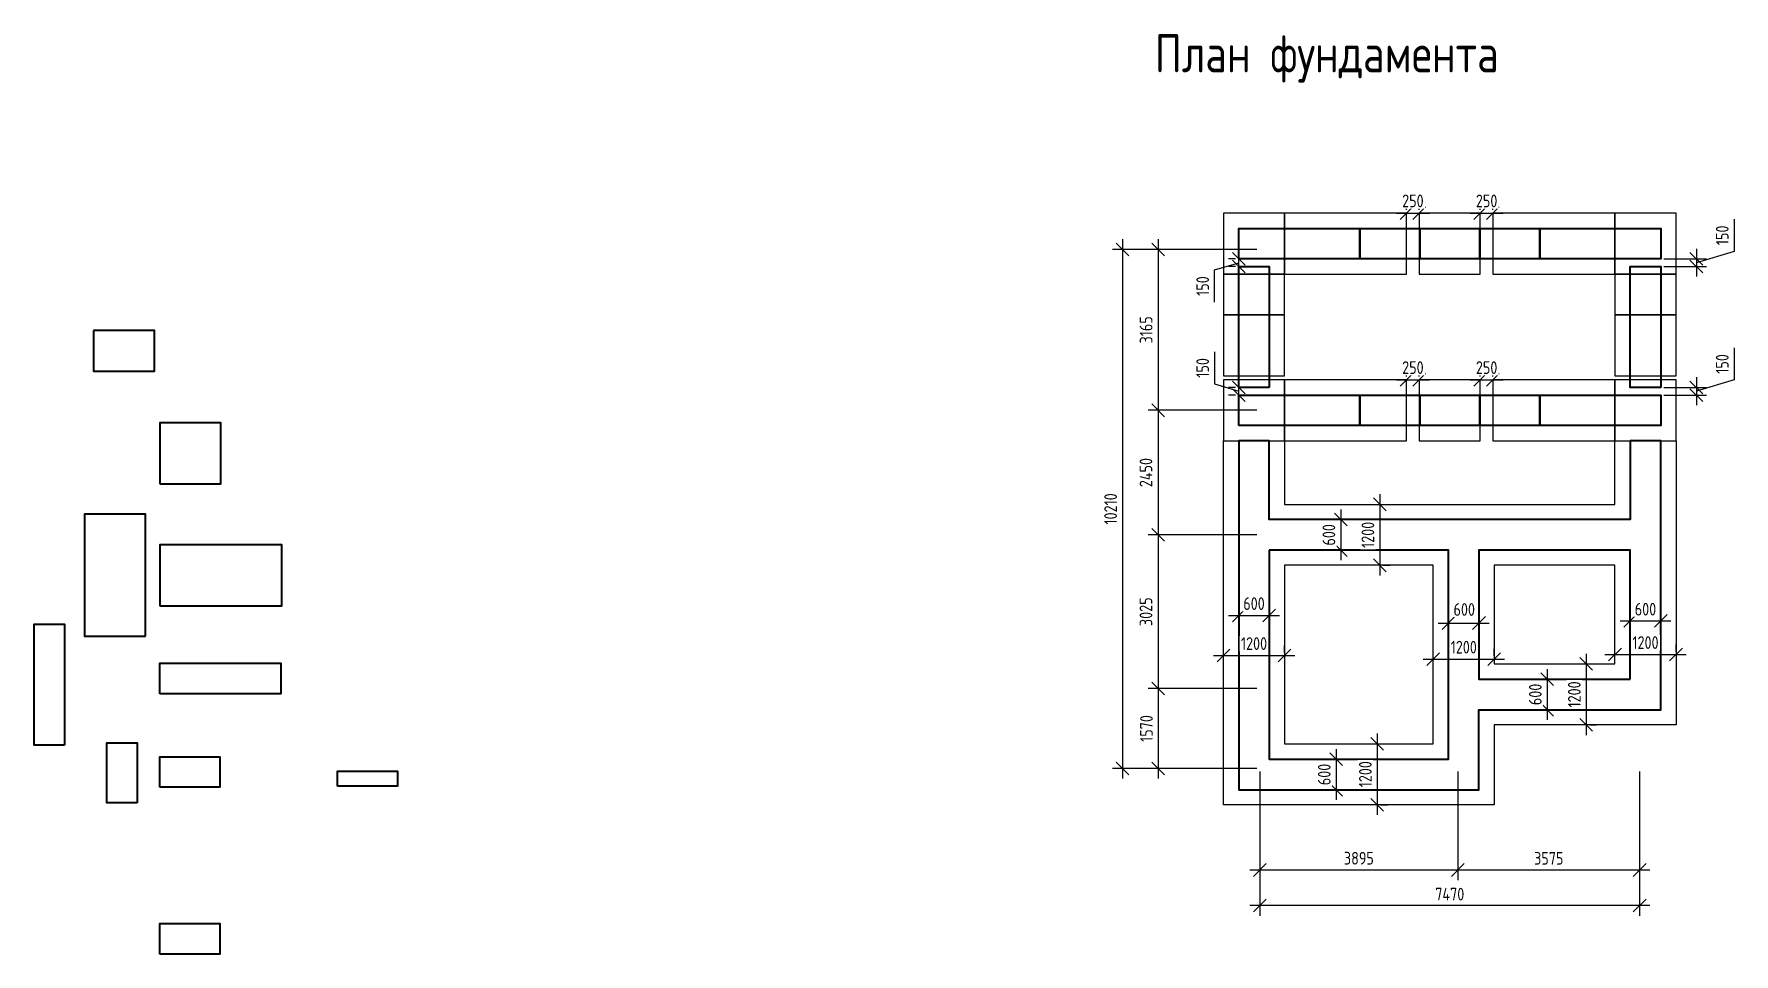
# Model space of a CAD drawing. Header units: millimetres. Extents: x -24110 to 9326, y -3653 to 14449.
import ezdxf

# ---------------------------------------------------------------- set-up
doc = ezdxf.new("R2010")
doc.units = ezdxf.units.MM
doc.header["$PDMODE"] = 35
doc.layers.get('0').update_dxf_attribs({"lineweight": 40})
doc.layers.add('GREY', color=253, linetype='Continuous')
doc.layers.add('СПДС_РАЗМЕРЫ', color=152, linetype='Continuous', lineweight=25)
doc.layers.add('СПДС_ТАБЛИЦЫ', color=7, linetype='Continuous', lineweight=25)
doc.styles.add('ГОСТ 2.304', font='CS_Gost2304.shx')
doc.dimstyles.new('СПДС', dxfattribs={"dimscale": 100, "dimtxt": 2.5, "dimasz": 2.5, "dimexe": 2, "dimexo": 0.625, "dimgap": 1, "dimtad": 1, "dimdec": 0, "dimtxsty": 'ГОСТ 2.304', "dimblk": 'OBLIQUE', "dimblk1": 'OBLIQUE', "dimblk2": 'OBLIQUE', "dimcen": 2.5, "dimdle": 2, "dimadec": 0, "dimazin": 2, "dimtfac": 0.75, "dimtdec": 4, "dimtmove": 1, "dimatfit": 3, "dimfxl": 1, "dimtfill": 1, "dimtolj": 1, "dimarcsym": 1})

# ---------------------------------------------------------------- blocks, each defined once
blk = doc.blocks.new('_Oblique')
at = {"color": 0, "linetype": 'ByBlock', "lineweight": -2}
blk.add_line((-0.5, -0.5), (0.5, 0.5), dxfattribs=at)
blk = doc.blocks.new('*D21')
at = {"layer": 'Defpoints', "color": 0, "ltscale": 100}
for p in [(0, 10210), (0, 0), (-2700, 0)]:
    blk.add_point(p, dxfattribs=at)
at = {"layer": 'СПДС_РАЗМЕРЫ', "color": 0, "lineweight": -2, "ltscale": 100}
for p, q in [((-2700, 10410), (-2700, -200)), ((-62, 10210), (-2900, 10210)), ((-62, 0), (-2900, 0))]:
    blk.add_line(p, q, dxfattribs=at)
at = {"layer": 'СПДС_РАЗМЕРЫ', "color": 0, "lineweight": -2, "ltscale": 100, "xscale": 250, "yscale": 250, "zscale": 250}
for p, rotation in [((-2700, 10210), 90), ((-2700, 0), 270)]:
    blk.add_blockref('_Oblique', p, dxfattribs=dict(at, rotation=rotation))
at = {"layer": 'СПДС_РАЗМЕРЫ', "color": 0, "lineweight": 25, "ltscale": 100, "insert": (-2935, 5105), "char_height": 250, "attachment_point": 5, "rotation": 90, "style": 'ГОСТ 2.304', "bg_fill": 3, "box_fill_scale": 1.1, "bg_fill_color": 256, "bg_fill_true_color": 13158600, "bg_fill_transparency": 0}
blk.add_mtext('\\A1;10210', dxfattribs=at)
blk = doc.blocks.new('*D22')
at = {"layer": 'Defpoints', "color": 0, "ltscale": 100}
for p in [(0, 1570), (0, 0), (-2000, 0)]:
    blk.add_point(p, dxfattribs=at)
at = {"layer": 'СПДС_РАЗМЕРЫ', "color": 0, "lineweight": -2, "ltscale": 100}
for p, q in [((-2000, 1770), (-2000, -200)), ((-62, 1570), (-2200, 1570)), ((-62, 0), (-2200, 0))]:
    blk.add_line(p, q, dxfattribs=at)
at = {"layer": 'СПДС_РАЗМЕРЫ', "color": 0, "lineweight": -2, "ltscale": 100, "xscale": 250, "yscale": 250, "zscale": 250}
for p, rotation in [((-2000, 1570), 90), ((-2000, 0), 270)]:
    blk.add_blockref('_Oblique', p, dxfattribs=dict(at, rotation=rotation))
at = {"layer": 'СПДС_РАЗМЕРЫ', "color": 0, "lineweight": 25, "ltscale": 100, "insert": (-2230, 785), "char_height": 250, "attachment_point": 5, "rotation": 90, "style": 'ГОСТ 2.304', "bg_fill": 3, "box_fill_scale": 1.1, "bg_fill_color": 256, "bg_fill_true_color": 13158600, "bg_fill_transparency": 0}
blk.add_mtext('\\A1;1570', dxfattribs=at)
blk = doc.blocks.new('*D23')
at = {"layer": 'Defpoints', "color": 0, "ltscale": 100}
for p in [(0, 4595), (-2000, 1570), (0, 1570)]:
    blk.add_point(p, dxfattribs=at)
at = {"layer": 'СПДС_РАЗМЕРЫ', "color": 0, "lineweight": -2, "ltscale": 100}
for p, q in [((-2000, 4795), (-2000, 1370)), ((-62, 4595), (-2200, 4595)), ((-62, 1570), (-2200, 1570))]:
    blk.add_line(p, q, dxfattribs=at)
at = {"layer": 'СПДС_РАЗМЕРЫ', "color": 0, "lineweight": -2, "ltscale": 100, "xscale": 250, "yscale": 250, "zscale": 250}
for p, rotation in [((-2000, 4595), 90.00000000000001), ((-2000, 1570), 270)]:
    blk.add_blockref('_Oblique', p, dxfattribs=dict(at, rotation=rotation))
at = {"layer": 'СПДС_РАЗМЕРЫ', "color": 0, "lineweight": 25, "ltscale": 100, "insert": (-2240, 3082), "char_height": 250, "attachment_point": 5, "rotation": 90, "style": 'ГОСТ 2.304', "bg_fill": 3, "box_fill_scale": 1.1, "bg_fill_color": 256, "bg_fill_true_color": 13158600, "bg_fill_transparency": 0}
blk.add_mtext('\\A1;3025', dxfattribs=at)
blk = doc.blocks.new('*D24')
at = {"layer": 'Defpoints', "color": 0, "ltscale": 100}
for p in [(0, 7045), (-2000, 4595), (0, 4595)]:
    blk.add_point(p, dxfattribs=at)
at = {"layer": 'СПДС_РАЗМЕРЫ', "color": 0, "lineweight": -2, "ltscale": 100}
for p, q in [((-62, 7045), (-2200, 7045)), ((-2000, 7245), (-2000, 4395)), ((-62, 4595), (-2200, 4595))]:
    blk.add_line(p, q, dxfattribs=at)
at = {"layer": 'СПДС_РАЗМЕРЫ', "color": 0, "lineweight": -2, "ltscale": 100, "xscale": 250, "yscale": 250, "zscale": 250}
for p, rotation in [((-2000, 7045), 90.00000000000001), ((-2000, 4595), 270)]:
    blk.add_blockref('_Oblique', p, dxfattribs=dict(at, rotation=rotation))
at = {"layer": 'СПДС_РАЗМЕРЫ', "color": 0, "lineweight": 25, "ltscale": 100, "insert": (-2240, 5820), "char_height": 250, "attachment_point": 5, "rotation": 90, "style": 'ГОСТ 2.304', "bg_fill": 3, "box_fill_scale": 1.1, "bg_fill_color": 256, "bg_fill_true_color": 13158600, "bg_fill_transparency": 0}
blk.add_mtext('\\A1;2450', dxfattribs=at)
blk = doc.blocks.new('*D25')
at = {"layer": 'Defpoints', "color": 0, "ltscale": 100}
for p in [(0, 10210), (-2000, 7045), (0, 7045)]:
    blk.add_point(p, dxfattribs=at)
at = {"layer": 'СПДС_РАЗМЕРЫ', "color": 0, "lineweight": -2, "ltscale": 100}
for p, q in [((-2000, 10410), (-2000, 6845)), ((-62, 10210), (-2200, 10210)), ((-62, 7045), (-2200, 7045))]:
    blk.add_line(p, q, dxfattribs=at)
at = {"layer": 'СПДС_РАЗМЕРЫ', "color": 0, "lineweight": -2, "ltscale": 100, "xscale": 250, "yscale": 250, "zscale": 250}
for p, rotation in [((-2000, 10210), 90.00000000000001), ((-2000, 7045), 270)]:
    blk.add_blockref('_Oblique', p, dxfattribs=dict(at, rotation=rotation))
at = {"layer": 'СПДС_РАЗМЕРЫ', "color": 0, "lineweight": 25, "ltscale": 100, "insert": (-2237, 8628), "char_height": 250, "attachment_point": 5, "rotation": 90, "style": 'ГОСТ 2.304', "bg_fill": 3, "box_fill_scale": 1.1, "bg_fill_color": 256, "bg_fill_true_color": 13158600, "bg_fill_transparency": 0}
blk.add_mtext('\\A1;3165', dxfattribs=at)
blk = doc.blocks.new('*D27')
at = {"layer": 'Defpoints', "color": 0, "ltscale": 100}
for p in [(0, 0), (7470, 0), (0, -2700)]:
    blk.add_point(p, dxfattribs=at)
at = {"layer": 'СПДС_РАЗМЕРЫ', "color": 0, "lineweight": -2, "ltscale": 100}
for p, q in [((0, -62), (0, -2900)), ((7470, -62), (7470, -2900)), ((7670, -2700), (-200, -2700))]:
    blk.add_line(p, q, dxfattribs=at)
at = {"layer": 'СПДС_РАЗМЕРЫ', "color": 0, "lineweight": -2, "ltscale": 100, "xscale": 250, "yscale": 250, "zscale": 250, "rotation": 180}
blk.add_blockref('_Oblique', (0, -2700), dxfattribs=at)
at = {"layer": 'СПДС_РАЗМЕРЫ', "color": 0, "lineweight": -2, "ltscale": 100, "xscale": 250, "yscale": 250, "zscale": 250}
blk.add_blockref('_Oblique', (7470, -2700), dxfattribs=at)
at = {"layer": 'СПДС_РАЗМЕРЫ', "color": 0, "lineweight": 25, "ltscale": 100, "insert": (3735, -2475), "char_height": 250, "attachment_point": 5, "style": 'ГОСТ 2.304', "bg_fill": 3, "box_fill_scale": 1.1, "bg_fill_color": 256, "bg_fill_true_color": 13158600, "bg_fill_transparency": 0}
blk.add_mtext('\\A1;7470', dxfattribs=at)
blk = doc.blocks.new('*D28')
at = {"layer": 'Defpoints', "color": 0, "ltscale": 100}
for p in [(0, 0), (3895, 0), (0, -2000)]:
    blk.add_point(p, dxfattribs=at)
at = {"layer": 'СПДС_РАЗМЕРЫ', "color": 0, "lineweight": -2, "ltscale": 100}
for p, q in [((0, -62), (0, -2200)), ((3895, -62), (3895, -2200)), ((4095, -2000), (-200, -2000))]:
    blk.add_line(p, q, dxfattribs=at)
at = {"layer": 'СПДС_РАЗМЕРЫ', "color": 0, "lineweight": -2, "ltscale": 100, "xscale": 250, "yscale": 250, "zscale": 250, "rotation": 180}
blk.add_blockref('_Oblique', (0, -2000), dxfattribs=at)
at = {"layer": 'СПДС_РАЗМЕРЫ', "color": 0, "lineweight": -2, "ltscale": 100, "xscale": 250, "yscale": 250, "zscale": 250}
blk.add_blockref('_Oblique', (3895, -2000), dxfattribs=at)
at = {"layer": 'СПДС_РАЗМЕРЫ', "color": 0, "lineweight": 25, "ltscale": 100, "insert": (1948, -1768), "char_height": 250, "attachment_point": 5, "style": 'ГОСТ 2.304', "bg_fill": 3, "box_fill_scale": 1.1, "bg_fill_color": 256, "bg_fill_true_color": 13158600, "bg_fill_transparency": 0}
blk.add_mtext('\\A1;3895', dxfattribs=at)
blk = doc.blocks.new('*D29')
at = {"layer": 'Defpoints', "color": 0, "ltscale": 100}
for p in [(3895, 0), (7470, 0), (3895, -2000)]:
    blk.add_point(p, dxfattribs=at)
at = {"layer": 'СПДС_РАЗМЕРЫ', "color": 0, "lineweight": -2, "ltscale": 100}
for p, q in [((3895, -62), (3895, -2200)), ((7470, -62), (7470, -2200)), ((7670, -2000), (3695, -2000))]:
    blk.add_line(p, q, dxfattribs=at)
at = {"layer": 'СПДС_РАЗМЕРЫ', "color": 0, "lineweight": -2, "ltscale": 100, "xscale": 250, "yscale": 250, "zscale": 250, "rotation": 180}
blk.add_blockref('_Oblique', (3895, -2000), dxfattribs=at)
at = {"layer": 'СПДС_РАЗМЕРЫ', "color": 0, "lineweight": -2, "ltscale": 100, "xscale": 250, "yscale": 250, "zscale": 250}
blk.add_blockref('_Oblique', (7470, -2000), dxfattribs=at)
at = {"layer": 'СПДС_РАЗМЕРЫ', "color": 0, "lineweight": 25, "ltscale": 100, "insert": (5682, -1770), "char_height": 250, "attachment_point": 5, "style": 'ГОСТ 2.304', "bg_fill": 3, "box_fill_scale": 1.1, "bg_fill_color": 256, "bg_fill_true_color": 13158600, "bg_fill_transparency": 0}
blk.add_mtext('\\A1;3575', dxfattribs=at)
blk = doc.blocks.new('*D207')
at = {"layer": 'Defpoints', "color": 0, "ltscale": 100}
for p in [(7885, 10025), (7885, 9875), (8585, 9875)]:
    blk.add_point(p, dxfattribs=at)
at = {"layer": 'СПДС_РАЗМЕРЫ', "color": 0, "lineweight": -2, "ltscale": 100}
for p, q in [((9326, 10803), (9326, 10172)), ((8585, 10225), (8585, 9675)), ((9326, 10172), (8585, 9950)), ((7948, 10025), (8785, 10025)), ((7948, 9875), (8785, 9875))]:
    blk.add_line(p, q, dxfattribs=at)
at = {"layer": 'СПДС_РАЗМЕРЫ', "color": 0, "lineweight": -2, "ltscale": 100, "xscale": 250, "yscale": 250, "zscale": 250}
for p, rotation in [((8585, 10025), 270), ((8585, 9875), 90)]:
    blk.add_blockref('_Oblique', p, dxfattribs=dict(at, rotation=rotation))
at = {"layer": 'СПДС_РАЗМЕРЫ', "color": 0, "ltscale": 100, "insert": (9095, 10488), "char_height": 250, "attachment_point": 5, "rotation": 90, "style": 'ГОСТ 2.304', "bg_fill": 3, "box_fill_scale": 1.1, "bg_fill_color": 256, "bg_fill_true_color": 13158600, "bg_fill_transparency": 0}
blk.add_mtext('\\A1;150', dxfattribs=at)
blk = doc.blocks.new('*D210')
at = {"layer": 'Defpoints', "color": 0, "ltscale": 100}
for p in [(7885, 7495), (7885, 7345), (8585, 7345)]:
    blk.add_point(p, dxfattribs=at)
at = {"layer": 'СПДС_РАЗМЕРЫ', "color": 0, "lineweight": -2, "ltscale": 100}
for p, q in [((9326, 8273), (9326, 7642)), ((8585, 7695), (8585, 7145)), ((7948, 7495), (8785, 7495)), ((9326, 7642), (8585, 7420)), ((7948, 7345), (8785, 7345))]:
    blk.add_line(p, q, dxfattribs=at)
at = {"layer": 'СПДС_РАЗМЕРЫ', "color": 0, "lineweight": -2, "ltscale": 100, "xscale": 250, "yscale": 250, "zscale": 250}
for p, rotation in [((8585, 7495), 270), ((8585, 7345), 90)]:
    blk.add_blockref('_Oblique', p, dxfattribs=dict(at, rotation=rotation))
at = {"layer": 'СПДС_РАЗМЕРЫ', "color": 0, "ltscale": 100, "insert": (9095, 7958), "char_height": 250, "attachment_point": 5, "rotation": 90, "style": 'ГОСТ 2.304', "bg_fill": 3, "box_fill_scale": 1.1, "bg_fill_color": 256, "bg_fill_true_color": 13158600, "bg_fill_transparency": 0}
blk.add_mtext('\\A1;150', dxfattribs=at)
blk = doc.blocks.new('*D213')
at = {"layer": 'Defpoints', "color": 0, "ltscale": 100}
for p in [(-415, 7495), (-415, 7495), (-415, 7345)]:
    blk.add_point(p, dxfattribs=at)
at = {"layer": 'СПДС_РАЗМЕРЫ', "color": 0, "lineweight": -2, "ltscale": 100}
for p, q in [((-895, 8195), (-895, 7564)), ((-415, 7145), (-415, 7695)), ((-895, 7564), (-415, 7420)), ((-478, 7495), (-615, 7495)), ((-478, 7345), (-615, 7345))]:
    blk.add_line(p, q, dxfattribs=at)
at = {"layer": 'СПДС_РАЗМЕРЫ', "color": 0, "lineweight": -2, "ltscale": 100, "xscale": 250, "yscale": 250, "zscale": 250}
for p, rotation in [((-415, 7495), 269.9999999999999), ((-415, 7345), 89.99999999999997)]:
    blk.add_blockref('_Oblique', p, dxfattribs=dict(at, rotation=rotation))
at = {"layer": 'СПДС_РАЗМЕРЫ', "color": 0, "ltscale": 100, "insert": (-1125, 7880), "char_height": 250, "attachment_point": 5, "rotation": 90, "style": 'ГОСТ 2.304', "bg_fill": 3, "box_fill_scale": 1.1, "bg_fill_color": 256, "bg_fill_true_color": 13158600, "bg_fill_transparency": 0}
blk.add_mtext('\\A1;150', dxfattribs=at)
blk = doc.blocks.new('*D232')
at = {"layer": 'Defpoints', "color": 0, "ltscale": 100}
for p in [(-415, 10025), (-415, 10025), (-415, 9875)]:
    blk.add_point(p, dxfattribs=at)
at = {"layer": 'СПДС_РАЗМЕРЫ', "color": 0, "lineweight": -2, "ltscale": 100}
for p, q in [((-415, 9675), (-415, 10225)), ((-895, 9806), (-415, 9950)), ((-895, 9175), (-895, 9806)), ((-478, 10025), (-615, 10025)), ((-478, 9875), (-615, 9875))]:
    blk.add_line(p, q, dxfattribs=at)
at = {"layer": 'СПДС_РАЗМЕРЫ', "color": 0, "lineweight": -2, "ltscale": 100, "xscale": 250, "yscale": 250, "zscale": 250}
for p, rotation in [((-415, 10025), 270), ((-415, 9875), 90)]:
    blk.add_blockref('_Oblique', p, dxfattribs=dict(at, rotation=rotation))
at = {"layer": 'СПДС_РАЗМЕРЫ', "color": 0, "ltscale": 100, "insert": (-1125, 9490), "char_height": 250, "attachment_point": 5, "rotation": 90, "style": 'ГОСТ 2.304', "bg_fill": 3, "box_fill_scale": 1.1, "bg_fill_color": 256, "bg_fill_true_color": 13158600, "bg_fill_transparency": 0}
blk.add_mtext('\\A1;150', dxfattribs=at)
blk = doc.blocks.new('*D240')
at = {"layer": 'СПДС_РАЗМЕРЫ', "color": 0, "lineweight": -2, "ltscale": 100}
for p, q in [((4335, 7708), (4335, 7845)), ((4585, 7708), (4585, 7845)), ((4135, 7645), (4785, 7645))]:
    blk.add_line(p, q, dxfattribs=at)
at = {"layer": 'СПДС_РАЗМЕРЫ', "color": 0, "lineweight": -2, "ltscale": 100, "xscale": 250, "yscale": 250, "zscale": 250, "rotation": 180}
blk.add_blockref('_Oblique', (4335, 7645), dxfattribs=at)
at = {"layer": 'СПДС_РАЗМЕРЫ', "color": 0, "lineweight": -2, "ltscale": 100, "xscale": 250, "yscale": 250, "zscale": 250}
blk.add_blockref('_Oblique', (4585, 7645), dxfattribs=at)
at = {"layer": 'СПДС_РАЗМЕРЫ', "color": 0, "ltscale": 100, "insert": (4460, 7885), "char_height": 250, "attachment_point": 5, "style": 'ГОСТ 2.304', "bg_fill": 3, "box_fill_scale": 1.1, "bg_fill_color": 256, "bg_fill_true_color": 13158600, "bg_fill_transparency": 0}
blk.add_mtext('\\A1;250', dxfattribs=at)
at = {"layer": 'Defpoints', "color": 0, "ltscale": 100}
for p in [(4335, 7645), (4585, 7645), (4585, 7645)]:
    blk.add_point(p, dxfattribs=at)
blk = doc.blocks.new('*D247')
at = {"layer": 'СПДС_РАЗМЕРЫ', "color": 0, "lineweight": -2, "ltscale": 100}
for p, q in [((2885, 7708), (2885, 7845)), ((3135, 7708), (3135, 7845)), ((2685, 7645), (3335, 7645))]:
    blk.add_line(p, q, dxfattribs=at)
at = {"layer": 'СПДС_РАЗМЕРЫ', "color": 0, "lineweight": -2, "ltscale": 100, "xscale": 250, "yscale": 250, "zscale": 250, "rotation": 180}
blk.add_blockref('_Oblique', (2885, 7645), dxfattribs=at)
at = {"layer": 'СПДС_РАЗМЕРЫ', "color": 0, "lineweight": -2, "ltscale": 100, "xscale": 250, "yscale": 250, "zscale": 250}
blk.add_blockref('_Oblique', (3135, 7645), dxfattribs=at)
at = {"layer": 'СПДС_РАЗМЕРЫ', "color": 0, "ltscale": 100, "insert": (3010, 7885), "char_height": 250, "attachment_point": 5, "style": 'ГОСТ 2.304', "bg_fill": 3, "box_fill_scale": 1.1, "bg_fill_color": 256, "bg_fill_true_color": 13158600, "bg_fill_transparency": 0}
blk.add_mtext('\\A1;250', dxfattribs=at)
at = {"layer": 'Defpoints', "color": 0, "ltscale": 100}
for p in [(2885, 7645), (3135, 7645), (3135, 7645)]:
    blk.add_point(p, dxfattribs=at)
blk = doc.blocks.new('*D248')
at = {"layer": 'СПДС_РАЗМЕРЫ', "color": 0, "lineweight": -2, "ltscale": 100}
for p, q in [((-615, 3010), (385, 3010)), ((-415, 2947), (-415, 2810)), ((185, 2947), (185, 2810))]:
    blk.add_line(p, q, dxfattribs=at)
at = {"layer": 'СПДС_РАЗМЕРЫ', "color": 0, "lineweight": -2, "ltscale": 100, "xscale": 250, "yscale": 250, "zscale": 250, "rotation": 180}
blk.add_blockref('_Oblique', (-415, 3010), dxfattribs=at)
at = {"layer": 'СПДС_РАЗМЕРЫ', "color": 0, "lineweight": -2, "ltscale": 100, "xscale": 250, "yscale": 250, "zscale": 250}
blk.add_blockref('_Oblique', (185, 3010), dxfattribs=at)
at = {"layer": 'СПДС_РАЗМЕРЫ', "color": 0, "ltscale": 100, "insert": (-115, 3242), "char_height": 250, "attachment_point": 5, "style": 'ГОСТ 2.304', "bg_fill": 3, "box_fill_scale": 1.1, "bg_fill_color": 256, "bg_fill_true_color": 13158600, "bg_fill_transparency": 0}
blk.add_mtext('\\A1;600', dxfattribs=at)
at = {"layer": 'Defpoints', "color": 0, "ltscale": 100}
for p in [(-415, 3010), (185, 3010), (185, 3010)]:
    blk.add_point(p, dxfattribs=at)
blk = doc.blocks.new('*D249')
at = {"layer": 'Defpoints', "color": 0, "ltscale": 100}
for p in [(-715, 2220), (485, 2220), (485, 2220)]:
    blk.add_point(p, dxfattribs=at)
at = {"layer": 'СПДС_РАЗМЕРЫ', "color": 0, "lineweight": -2, "ltscale": 100}
for p, q in [((-715, 2282), (-715, 2420)), ((485, 2282), (485, 2420)), ((-915, 2220), (685, 2220))]:
    blk.add_line(p, q, dxfattribs=at)
at = {"layer": 'СПДС_РАЗМЕРЫ', "color": 0, "lineweight": -2, "ltscale": 100, "xscale": 250, "yscale": 250, "zscale": 250, "rotation": 180}
blk.add_blockref('_Oblique', (-715, 2220), dxfattribs=at)
at = {"layer": 'СПДС_РАЗМЕРЫ', "color": 0, "lineweight": -2, "ltscale": 100, "xscale": 250, "yscale": 250, "zscale": 250}
blk.add_blockref('_Oblique', (485, 2220), dxfattribs=at)
at = {"layer": 'СПДС_РАЗМЕРЫ', "color": 0, "ltscale": 100, "insert": (-115, 2455), "char_height": 250, "attachment_point": 5, "style": 'ГОСТ 2.304', "bg_fill": 3, "box_fill_scale": 1.1, "bg_fill_color": 256, "bg_fill_true_color": 13158600, "bg_fill_transparency": 0}
blk.add_mtext('\\A1;1200', dxfattribs=at)
blk = doc.blocks.new('*D250')
at = {"layer": 'СПДС_РАЗМЕРЫ', "color": 0, "lineweight": -2, "ltscale": 100}
for p, q in [((3710, 2922), (3710, 3060)), ((4310, 2922), (4310, 3060)), ((3510, 2860), (4510, 2860))]:
    blk.add_line(p, q, dxfattribs=at)
at = {"layer": 'СПДС_РАЗМЕРЫ', "color": 0, "lineweight": -2, "ltscale": 100, "xscale": 250, "yscale": 250, "zscale": 250, "rotation": 180}
blk.add_blockref('_Oblique', (3710, 2860), dxfattribs=at)
at = {"layer": 'СПДС_РАЗМЕРЫ', "color": 0, "lineweight": -2, "ltscale": 100, "xscale": 250, "yscale": 250, "zscale": 250}
blk.add_blockref('_Oblique', (4310, 2860), dxfattribs=at)
at = {"layer": 'СПДС_РАЗМЕРЫ', "color": 0, "ltscale": 100, "insert": (4020, 3126), "char_height": 250, "attachment_point": 5, "style": 'ГОСТ 2.304', "bg_fill": 3, "box_fill_scale": 1.1, "bg_fill_color": 256, "bg_fill_true_color": 13158600, "bg_fill_transparency": 0}
blk.add_mtext('\\A1;600', dxfattribs=at)
at = {"layer": 'Defpoints', "color": 0, "ltscale": 100}
for p in [(3710, 2860), (4310, 2860), (4310, 2860)]:
    blk.add_point(p, dxfattribs=at)
blk = doc.blocks.new('*D251')
at = {"layer": 'Defpoints', "color": 0, "ltscale": 100}
for p in [(3410, 2150), (4610, 2150), (4610, 2150)]:
    blk.add_point(p, dxfattribs=at)
at = {"layer": 'СПДС_РАЗМЕРЫ', "color": 0, "lineweight": -2, "ltscale": 100}
for p, q in [((3410, 2212), (3410, 2350)), ((4610, 2212), (4610, 2350)), ((3210, 2150), (4810, 2150))]:
    blk.add_line(p, q, dxfattribs=at)
at = {"layer": 'СПДС_РАЗМЕРЫ', "color": 0, "lineweight": -2, "ltscale": 100, "xscale": 250, "yscale": 250, "zscale": 250, "rotation": 180}
blk.add_blockref('_Oblique', (3410, 2150), dxfattribs=at)
at = {"layer": 'СПДС_РАЗМЕРЫ', "color": 0, "lineweight": -2, "ltscale": 100, "xscale": 250, "yscale": 250, "zscale": 250}
blk.add_blockref('_Oblique', (4610, 2150), dxfattribs=at)
at = {"layer": 'СПДС_РАЗМЕРЫ', "color": 0, "ltscale": 100, "insert": (4010, 2385), "char_height": 250, "attachment_point": 5, "style": 'ГОСТ 2.304', "bg_fill": 3, "box_fill_scale": 1.1, "bg_fill_color": 256, "bg_fill_true_color": 13158600, "bg_fill_transparency": 0}
blk.add_mtext('\\A1;1200', dxfattribs=at)
blk = doc.blocks.new('*D252')
at = {"layer": 'СПДС_РАЗМЕРЫ', "color": 0, "lineweight": -2, "ltscale": 100}
for p, q in [((7285, 2962), (7285, 3100)), ((7885, 2962), (7885, 3100)), ((7085, 2900), (8085, 2900))]:
    blk.add_line(p, q, dxfattribs=at)
at = {"layer": 'СПДС_РАЗМЕРЫ', "color": 0, "lineweight": -2, "ltscale": 100, "xscale": 250, "yscale": 250, "zscale": 250, "rotation": 180}
blk.add_blockref('_Oblique', (7285, 2900), dxfattribs=at)
at = {"layer": 'СПДС_РАЗМЕРЫ', "color": 0, "lineweight": -2, "ltscale": 100, "xscale": 250, "yscale": 250, "zscale": 250}
blk.add_blockref('_Oblique', (7885, 2900), dxfattribs=at)
at = {"layer": 'СПДС_РАЗМЕРЫ', "color": 0, "ltscale": 100, "insert": (7585, 3132), "char_height": 250, "attachment_point": 5, "style": 'ГОСТ 2.304', "bg_fill": 3, "box_fill_scale": 1.1, "bg_fill_color": 256, "bg_fill_true_color": 13158600, "bg_fill_transparency": 0}
blk.add_mtext('\\A1;600', dxfattribs=at)
at = {"layer": 'Defpoints', "color": 0, "ltscale": 100}
for p in [(7285, 2900), (7885, 2900), (7885, 2900)]:
    blk.add_point(p, dxfattribs=at)
blk = doc.blocks.new('*D253')
at = {"layer": 'Defpoints', "color": 0, "ltscale": 100}
for p in [(6985, 2240), (8185, 2240), (8185, 2240)]:
    blk.add_point(p, dxfattribs=at)
at = {"layer": 'СПДС_РАЗМЕРЫ', "color": 0, "lineweight": -2, "ltscale": 100}
for p, q in [((6985, 2302), (6985, 2440)), ((8185, 2302), (8185, 2440)), ((6785, 2240), (8385, 2240))]:
    blk.add_line(p, q, dxfattribs=at)
at = {"layer": 'СПДС_РАЗМЕРЫ', "color": 0, "lineweight": -2, "ltscale": 100, "xscale": 250, "yscale": 250, "zscale": 250, "rotation": 180}
blk.add_blockref('_Oblique', (6985, 2240), dxfattribs=at)
at = {"layer": 'СПДС_РАЗМЕРЫ', "color": 0, "lineweight": -2, "ltscale": 100, "xscale": 250, "yscale": 250, "zscale": 250}
blk.add_blockref('_Oblique', (8185, 2240), dxfattribs=at)
at = {"layer": 'СПДС_РАЗМЕРЫ', "color": 0, "ltscale": 100, "insert": (7585, 2475), "char_height": 250, "attachment_point": 5, "style": 'ГОСТ 2.304', "bg_fill": 3, "box_fill_scale": 1.1, "bg_fill_color": 256, "bg_fill_true_color": 13158600, "bg_fill_transparency": 0}
blk.add_mtext('\\A1;1200', dxfattribs=at)
blk = doc.blocks.new('*D257')
at = {"layer": 'Defpoints', "color": 0, "ltscale": 100}
for p in [(2310, 485), (2310, -715), (2310, -715)]:
    blk.add_point(p, dxfattribs=at)
at = {"layer": 'СПДС_РАЗМЕРЫ', "color": 0, "lineweight": -2, "ltscale": 100}
for p, q in [((2310, 685), (2310, -915)), ((2372, 485), (2510, 485)), ((2372, -715), (2510, -715))]:
    blk.add_line(p, q, dxfattribs=at)
at = {"layer": 'СПДС_РАЗМЕРЫ', "color": 0, "lineweight": -2, "ltscale": 100, "xscale": 250, "yscale": 250, "zscale": 250}
for p, rotation in [((2310, 485), 90), ((2310, -715), 270)]:
    blk.add_blockref('_Oblique', p, dxfattribs=dict(at, rotation=rotation))
at = {"layer": 'СПДС_РАЗМЕРЫ', "color": 0, "ltscale": 100, "insert": (2075, -115), "char_height": 250, "attachment_point": 5, "rotation": 90, "style": 'ГОСТ 2.304', "bg_fill": 3, "box_fill_scale": 1.1, "bg_fill_color": 256, "bg_fill_true_color": 13158600, "bg_fill_transparency": 0}
blk.add_mtext('\\A1;1200', dxfattribs=at)
blk = doc.blocks.new('*D258')
at = {"layer": 'СПДС_РАЗМЕРЫ', "color": 0, "lineweight": -2, "ltscale": 100}
for p, q in [((1500, 380), (1500, -620)), ((1562, 180), (1700, 180)), ((1562, -420), (1700, -420))]:
    blk.add_line(p, q, dxfattribs=at)
at = {"layer": 'СПДС_РАЗМЕРЫ', "color": 0, "lineweight": -2, "ltscale": 100, "xscale": 250, "yscale": 250, "zscale": 250}
for p, rotation in [((1500, 180), 90), ((1500, -420), 270)]:
    blk.add_blockref('_Oblique', p, dxfattribs=dict(at, rotation=rotation))
at = {"layer": 'СПДС_РАЗМЕРЫ', "color": 0, "ltscale": 100, "insert": (1267, -120), "char_height": 250, "attachment_point": 5, "rotation": 90, "style": 'ГОСТ 2.304', "bg_fill": 3, "box_fill_scale": 1.1, "bg_fill_color": 256, "bg_fill_true_color": 13158600, "bg_fill_transparency": 0}
blk.add_mtext('\\A1;600', dxfattribs=at)
at = {"layer": 'Defpoints', "color": 0, "ltscale": 100}
for p in [(1500, 180), (1500, -420), (1500, -420)]:
    blk.add_point(p, dxfattribs=at)
blk = doc.blocks.new('*D259')
at = {"layer": 'Defpoints', "color": 0, "ltscale": 100}
for p in [(6420, 2055), (6420, 855), (6420, 855)]:
    blk.add_point(p, dxfattribs=at)
at = {"layer": 'СПДС_РАЗМЕРЫ', "color": 0, "lineweight": -2, "ltscale": 100}
for p, q in [((6420, 2255), (6420, 655)), ((6482, 2055), (6620, 2055)), ((6482, 855), (6620, 855))]:
    blk.add_line(p, q, dxfattribs=at)
at = {"layer": 'СПДС_РАЗМЕРЫ', "color": 0, "lineweight": -2, "ltscale": 100, "xscale": 250, "yscale": 250, "zscale": 250}
for p, rotation in [((6420, 2055), 90), ((6420, 855), 270)]:
    blk.add_blockref('_Oblique', p, dxfattribs=dict(at, rotation=rotation))
at = {"layer": 'СПДС_РАЗМЕРЫ', "color": 0, "ltscale": 100, "insert": (6185, 1455), "char_height": 250, "attachment_point": 5, "rotation": 90, "style": 'ГОСТ 2.304', "bg_fill": 3, "box_fill_scale": 1.1, "bg_fill_color": 256, "bg_fill_true_color": 13158600, "bg_fill_transparency": 0}
blk.add_mtext('\\A1;1200', dxfattribs=at)
blk = doc.blocks.new('*D260')
at = {"layer": 'СПДС_РАЗМЕРЫ', "color": 0, "lineweight": -2, "ltscale": 100}
for p, q in [((5650, 1955), (5650, 955)), ((5712, 1755), (5850, 1755)), ((5712, 1155), (5850, 1155))]:
    blk.add_line(p, q, dxfattribs=at)
at = {"layer": 'СПДС_РАЗМЕРЫ', "color": 0, "lineweight": -2, "ltscale": 100, "xscale": 250, "yscale": 250, "zscale": 250}
for p, rotation in [((5650, 1755), 90), ((5650, 1155), 270)]:
    blk.add_blockref('_Oblique', p, dxfattribs=dict(at, rotation=rotation))
at = {"layer": 'СПДС_РАЗМЕРЫ', "color": 0, "ltscale": 100, "insert": (5418, 1455), "char_height": 250, "attachment_point": 5, "rotation": 90, "style": 'ГОСТ 2.304', "bg_fill": 3, "box_fill_scale": 1.1, "bg_fill_color": 256, "bg_fill_true_color": 13158600, "bg_fill_transparency": 0}
blk.add_mtext('\\A1;600', dxfattribs=at)
at = {"layer": 'Defpoints', "color": 0, "ltscale": 100}
for p in [(5650, 1755), (5650, 1155), (5650, 1155)]:
    blk.add_point(p, dxfattribs=at)
blk = doc.blocks.new('*D263')
at = {"layer": 'СПДС_РАЗМЕРЫ', "color": 0, "lineweight": -2, "ltscale": 100}
for p, q in [((2885, 10988), (2885, 11125)), ((3135, 10988), (3135, 11125)), ((2685, 10925), (3335, 10925))]:
    blk.add_line(p, q, dxfattribs=at)
at = {"layer": 'СПДС_РАЗМЕРЫ', "color": 0, "lineweight": -2, "ltscale": 100, "xscale": 250, "yscale": 250, "zscale": 250, "rotation": 180}
blk.add_blockref('_Oblique', (2885, 10925), dxfattribs=at)
at = {"layer": 'СПДС_РАЗМЕРЫ', "color": 0, "lineweight": -2, "ltscale": 100, "xscale": 250, "yscale": 250, "zscale": 250}
blk.add_blockref('_Oblique', (3135, 10925), dxfattribs=at)
at = {"layer": 'СПДС_РАЗМЕРЫ', "color": 0, "ltscale": 100, "insert": (3010, 11165), "char_height": 250, "attachment_point": 5, "style": 'ГОСТ 2.304', "bg_fill": 3, "box_fill_scale": 1.1, "bg_fill_color": 256, "bg_fill_true_color": 13158600, "bg_fill_transparency": 0}
blk.add_mtext('\\A1;250', dxfattribs=at)
at = {"layer": 'Defpoints', "color": 0, "ltscale": 100}
for p in [(2885, 10925), (3135, 10925), (3135, 10925)]:
    blk.add_point(p, dxfattribs=at)
blk = doc.blocks.new('*D266')
at = {"layer": 'СПДС_РАЗМЕРЫ', "color": 0, "lineweight": -2, "ltscale": 100}
for p, q in [((4335, 10988), (4335, 11125)), ((4585, 10988), (4585, 11125)), ((4135, 10925), (4785, 10925))]:
    blk.add_line(p, q, dxfattribs=at)
at = {"layer": 'СПДС_РАЗМЕРЫ', "color": 0, "lineweight": -2, "ltscale": 100, "xscale": 250, "yscale": 250, "zscale": 250, "rotation": 180}
blk.add_blockref('_Oblique', (4335, 10925), dxfattribs=at)
at = {"layer": 'СПДС_РАЗМЕРЫ', "color": 0, "lineweight": -2, "ltscale": 100, "xscale": 250, "yscale": 250, "zscale": 250}
blk.add_blockref('_Oblique', (4585, 10925), dxfattribs=at)
at = {"layer": 'СПДС_РАЗМЕРЫ', "color": 0, "ltscale": 100, "insert": (4460, 11165), "char_height": 250, "attachment_point": 5, "style": 'ГОСТ 2.304', "bg_fill": 3, "box_fill_scale": 1.1, "bg_fill_color": 256, "bg_fill_true_color": 13158600, "bg_fill_transparency": 0}
blk.add_mtext('\\A1;250', dxfattribs=at)
at = {"layer": 'Defpoints', "color": 0, "ltscale": 100}
for p in [(4335, 10925), (4585, 10925), (4585, 10925)]:
    blk.add_point(p, dxfattribs=at)
blk = doc.blocks.new('*D268')
at = {"layer": 'Defpoints', "color": 0, "ltscale": 100}
for p in [(2360, 5195), (2360, 3995), (2360, 3995)]:
    blk.add_point(p, dxfattribs=at)
at = {"layer": 'СПДС_РАЗМЕРЫ', "color": 0, "lineweight": -2, "ltscale": 100}
for p, q in [((2360, 5395), (2360, 3795)), ((2422, 5195), (2560, 5195)), ((2422, 3995), (2560, 3995))]:
    blk.add_line(p, q, dxfattribs=at)
at = {"layer": 'СПДС_РАЗМЕРЫ', "color": 0, "lineweight": -2, "ltscale": 100, "xscale": 250, "yscale": 250, "zscale": 250}
for p, rotation in [((2360, 5195), 90), ((2360, 3995), 270)]:
    blk.add_blockref('_Oblique', p, dxfattribs=dict(at, rotation=rotation))
at = {"layer": 'СПДС_РАЗМЕРЫ', "color": 0, "ltscale": 100, "insert": (2125, 4595), "char_height": 250, "attachment_point": 5, "rotation": 90, "style": 'ГОСТ 2.304', "bg_fill": 3, "box_fill_scale": 1.1, "bg_fill_color": 256, "bg_fill_true_color": 13158600, "bg_fill_transparency": 0}
blk.add_mtext('\\A1;1200', dxfattribs=at)
blk = doc.blocks.new('*D269')
at = {"layer": 'СПДС_РАЗМЕРЫ', "color": 0, "lineweight": -2, "ltscale": 100}
for p, q in [((1590, 5095), (1590, 4095)), ((1527, 4895), (1390, 4895)), ((1527, 4295), (1390, 4295))]:
    blk.add_line(p, q, dxfattribs=at)
at = {"layer": 'СПДС_РАЗМЕРЫ', "color": 0, "lineweight": -2, "ltscale": 100, "xscale": 250, "yscale": 250, "zscale": 250}
for p, rotation in [((1590, 4895), 90), ((1590, 4295), 270)]:
    blk.add_blockref('_Oblique', p, dxfattribs=dict(at, rotation=rotation))
at = {"layer": 'СПДС_РАЗМЕРЫ', "color": 0, "ltscale": 100, "insert": (1358, 4595), "char_height": 250, "attachment_point": 5, "rotation": 90, "style": 'ГОСТ 2.304', "bg_fill": 3, "box_fill_scale": 1.1, "bg_fill_color": 256, "bg_fill_true_color": 13158600, "bg_fill_transparency": 0}
blk.add_mtext('\\A1;600', dxfattribs=at)
at = {"layer": 'Defpoints', "color": 0, "ltscale": 100}
for p in [(1590, 4895), (1590, 4295), (1590, 4295)]:
    blk.add_point(p, dxfattribs=at)

msp = doc.modelspace()

# ---------------------------------------------------------------- linework, layer by layer
at = {"ltscale": 100}
for points in [[(1965, 10025), (1965, 10625), (3145, 10625), (3145, 10025), (1965, 10025)], [(3145, 10025), (3145, 10625), (4325, 10625), (4325, 10025), (3145, 10025)], [(4325, 10025), (4325, 10625), (5505, 10625), (5505, 10025), (4325, 10025)], [(5505, 10025), (5505, 10625), (7885, 10625), (7885, 10025), (5505, 10025)], [(7885, 7495), (7285, 7495), (7285, 9875), (7885, 9875), (7885, 7495)], [(-22938.2, 8617.3), (-22938.2, 7817.3), (-21738.2, 7817.3), (-21738.2, 8617.3), (-22938.2, 8617.3)], [(1965, 6745), (1965, 7345), (3145, 7345), (3145, 6745), (1965, 6745)], [(3145, 6745), (3145, 7345), (4325, 7345), (4325, 6745), (3145, 6745)], [(4325, 6745), (4325, 7345), (5505, 7345), (5505, 6745), (4325, 6745)], [(5505, 6745), (5505, 7345), (7885, 7345), (7885, 6745), (5505, 6745)], [(-21638.2, 5597.3), (-20438.2, 5597.3), (-20438.2, 6797.3), (-21638.2, 6797.3), (-21638.2, 5597.3)], [(-21916.7, 2598.5), (-21916.7, 4998.5), (-23116.7, 4998.5), (-23116.7, 2598.5), (-21916.7, 2598.5)], [(-21638.2, 3197.3), (-19238.2, 3197.3), (-19238.2, 4397.3), (-21638.2, 4397.3), (-21638.2, 3197.3)], [(185, 4295), (185, 180), (3710, 180), (3710, 4295), (185, 4295)], [(7285, 1755), (7285, 4295), (4310, 4295), (4310, 1755), (7285, 1755)], [(-23510.3, 456.9), (-24110.3, 456.9), (-24110.3, 2836.9), (-23510.3, 2836.9), (-23510.3, 456.9)], [(-21638.2, 1467.3), (-21638.2, 2067.3), (-19258.2, 2067.3), (-19258.2, 1467.3), (-21638.2, 1467.3)], [(-22080.6, -678), (-22680.6, -678), (-22680.6, 502), (-22080.6, 502), (-22080.6, -678)], [(-21638.2, -372.7), (-21638.2, 227.3), (-20458.2, 227.3), (-20458.2, -372.7), (-21638.2, -372.7)], [(-18138.2, -352.7), (-18138.2, -52.7), (-16958.2, -52.7), (-16958.2, -352.7), (-18138.2, -352.7)], [(-21638.2, -3652.7), (-21638.2, -3052.7), (-20458.2, -3052.7), (-20458.2, -3652.7), (-21638.2, -3652.7)]]:
    msp.add_lwpolyline(points, dxfattribs=at)
at = {"layer": 'GREY', "ltscale": 100}
for points in [[(485, 9725), (2885, 9725), (2885, 10925), (485, 10925), (485, 9725)], [(3135, 9725), (4335, 9725), (4335, 10925), (3135, 10925), (3135, 9725)], [(4585, 9725), (6985, 9725), (6985, 10925), (4585, 10925), (4585, 9725)], [(6985, 9725), (8185, 9725), (8185, 10925), (6985, 10925), (6985, 9725)], [(6985, 9725), (6985, 8925), (8185, 8925), (8185, 9725), (6985, 9725)], [(6985, 7725), (8185, 7725), (8185, 8925), (6985, 8925), (6985, 7725)], [(485, 6445), (2885, 6445), (2885, 7645), (485, 7645), (485, 6445)], [(3135, 6445), (4335, 6445), (4335, 7645), (3135, 7645), (3135, 6445)], [(4585, 6445), (6985, 6445), (6985, 7645), (4585, 7645), (4585, 6445)], [(6985, 6445), (8185, 6445), (8185, 7645), (6985, 7645), (6985, 6445)], [(485, 485), (3410, 485), (3410, 3995), (485, 3995), (485, 485)], [(4610, 3995), (4610, 2055), (6985, 2055), (6985, 3995), (4610, 3995)]]:
    msp.add_lwpolyline(points, dxfattribs=at)

# ---------------------------------------------------------------- texts
at = {"layer": 'СПДС_ТАБЛИЦЫ', "ltscale": 100, "style": 'ГОСТ 2.304'}
msp.add_text('План фундамента', height=750, dxfattribs=at).set_placement((-2068.9, 13694.5))

# ---------------------------------------------------------------- dimensions: what is measured, and where the dimension line sits
at = {"layer": 'СПДС_РАЗМЕРЫ', "lineweight": 25, "ltscale": 100}
dim = msp.add_linear_dim(base=(-2700, 0), p1=(0, 10210), p2=(0, 0), angle=270, dimstyle='СПДС', dxfattribs=at)
dim.commit()
dim.dimension.update_dxf_attribs({"geometry": '*D21', "text_midpoint": (-2934.7, 5105)})

# ---------------------------------------------------------------- next in the draw order: dimensions: what is measured, and where the dimension line sits
at = {"layer": 'СПДС_РАЗМЕРЫ', "ltscale": 100}
for base, p1, p2, picture, middle in [((3135, 10925), (2885, 10925), (3135, 10925), '*D263', (3010, 10925)), ((4585, 10925), (4335, 10925), (4585, 10925), '*D266', (4460, 10925)), ((3135, 7645), (2885, 7645), (3135, 7645), '*D247', (3010, 7645)), ((4585, 7645), (4335, 7645), (4585, 7645), '*D240', (4460, 7645))]:
    dim = msp.add_linear_dim(base=base, p1=p1, p2=p2, dimstyle='СПДС', dxfattribs=at)
    dim.commit()
    dim.dimension.update_dxf_attribs({"geometry": picture, "text_midpoint": middle, "dimtype": 160})
for base, p1, p2, picture, middle in [((8585, 9875), (7885, 10025), (7885, 9875), '*D207', (9095.4, 10272.2)), ((8585, 7345), (7885, 7495), (7885, 7345), '*D210', (9095.4, 7742.2))]:
    dim = msp.add_linear_dim(base=base, p1=p1, p2=p2, angle=270, dimstyle='СПДС', dxfattribs=at)
    dim.commit()
    dim.dimension.update_dxf_attribs({"geometry": picture, "text_midpoint": middle})
at = {"layer": 'СПДС_РАЗМЕРЫ', "lineweight": 25, "ltscale": 100}
dim = msp.add_linear_dim(base=(-2000, 0), p1=(0, 1570), p2=(0, 0), angle=270, dimstyle='СПДС', dxfattribs=at)
dim.commit()
dim.dimension.update_dxf_attribs({"geometry": '*D22', "text_midpoint": (-2230.2, 785)})

# ---------------------------------------------------------------- next in the draw order: dimensions: what is measured, and where the dimension line sits
dim = msp.add_linear_dim(base=(-2000, 1570), p1=(0, 4595), p2=(0, 1570), angle=270, dimstyle='СПДС', dxfattribs=at)
dim.commit()
dim.dimension.update_dxf_attribs({"geometry": '*D23', "text_midpoint": (-2239.9, 3082.5)})
dim = msp.add_linear_dim(base=(0, -2700), p1=(7470, 0), p2=(0, 0), dimstyle='СПДС', dxfattribs=at)
dim.commit()
dim.dimension.update_dxf_attribs({"geometry": '*D27', "text_midpoint": (3735, -2475)})

# ---------------------------------------------------------------- next in the draw order: dimensions: what is measured, and where the dimension line sits
dim = msp.add_linear_dim(base=(-2000, 4595), p1=(0, 7045), p2=(0, 4595), angle=270, dimstyle='СПДС', dxfattribs=at)
dim.commit()
dim.dimension.update_dxf_attribs({"geometry": '*D24', "text_midpoint": (-2239.9, 5820)})
dim = msp.add_linear_dim(base=(0, -2000), p1=(3895, 0), p2=(0, 0), dimstyle='СПДС', dxfattribs=at)
dim.commit()
dim.dimension.update_dxf_attribs({"geometry": '*D28', "text_midpoint": (1947.5, -1767.8)})

# ---------------------------------------------------------------- next in the draw order: dimensions: what is measured, and where the dimension line sits
dim = msp.add_linear_dim(base=(-2000, 7045), p1=(0, 10210), p2=(0, 7045), angle=270, dimstyle='СПДС', dxfattribs=at)
dim.commit()
dim.dimension.update_dxf_attribs({"geometry": '*D25', "text_midpoint": (-2237.4, 8627.5)})
dim = msp.add_linear_dim(base=(3895, -2000), p1=(7470, 0), p2=(3895, 0), dimstyle='СПДС', dxfattribs=at)
dim.commit()
dim.dimension.update_dxf_attribs({"geometry": '*D29', "text_midpoint": (5682.5, -1769.8)})

# ---------------------------------------------------------------- next in the draw order: linework, layer by layer
at = {"ltscale": 100}
for points in [[(-415, 10025), (-415, 10625), (1965, 10625), (1965, 10025), (-415, 10025)], [(185, 7495), (-415, 7495), (-415, 9875), (185, 9875), (185, 7495)], [(-415, 6745), (-415, 7345), (1965, 7345), (1965, 6745), (-415, 6745)], [(7285, 6445), (7285, 5195), (7285, 4895), (185, 4895), (185, 6445), (-415, 6445), (-415, -420), (4310, -420), (4310, 855), (4310, 1155), (7885, 1155), (7885, 6445), (7285, 6445)]]:
    msp.add_lwpolyline(points, dxfattribs=at)
at = {"layer": 'GREY', "ltscale": 100}
for points in [[(-715, 9725), (485, 9725), (485, 10925), (-715, 10925), (-715, 9725)], [(-715, 9725), (-715, 8925), (485, 8925), (485, 9725), (-715, 9725)], [(-715, 7725), (485, 7725), (485, 8925), (-715, 8925), (-715, 7725)], [(-715, 6445), (485, 6445), (485, 7645), (-715, 7645), (-715, 6445)], [(8185, 6445), (8185, 855), (4610, 855), (4610, -715), (-715, -715), (-715, 6445), (485, 6445), (485, 5195), (6985, 5195), (6985, 6445), (8185, 6445)]]:
    msp.add_lwpolyline(points, dxfattribs=at)

# ---------------------------------------------------------------- next in the draw order: dimensions: what is measured, and where the dimension line sits
at = {"layer": 'СПДС_РАЗМЕРЫ', "ltscale": 100}
for base, p1, p2, angle, picture, middle in [((-415, 10025), (-415, 9875), (-415, 10025), 90, '*D232', (-1125.4, 9705.9)), ((-415, 7495), (-415, 7345), (-415, 7495), 90, '*D213', (-1125.4, 7664.1)), ((2360, 3995), (2360, 5195), (2360, 3995), 270, '*D268', (2125.3, 4595)), ((485, 2220), (-715, 2220), (485, 2220), 0, '*D249', (-115, 2454.7)), ((2310, -715), (2310, 485), (2310, -715), 270, '*D257', (2075.3, -115))]:
    dim = msp.add_linear_dim(base=base, p1=p1, p2=p2, angle=angle, dimstyle='СПДС', dxfattribs=at)
    dim.commit()
    dim.dimension.update_dxf_attribs({"geometry": picture, "text_midpoint": middle})
for base, p1, p2, angle, picture, middle in [((1590, 4295), (1590, 4895), (1590, 4295), 90, '*D269', (1590, 4595)), ((185, 3010), (-415, 3010), (185, 3010), 180, '*D248', (-115, 3010)), ((5650, 1155), (5650, 1755), (5650, 1155), 270, '*D260', (5650, 1455)), ((1499.7, -420), (1499.7, 180), (1499.7, -420), 270, '*D258', (1499.7, -120))]:
    dim = msp.add_linear_dim(base=base, p1=p1, p2=p2, angle=angle, dimstyle='СПДС', dxfattribs=at)
    dim.commit()
    dim.dimension.update_dxf_attribs({"geometry": picture, "text_midpoint": middle, "dimtype": 160})
for base, p1, p2, picture, middle in [((4310, 2860), (3710, 2860), (4310, 2860), '*D250', (4020, 2893.3)), ((7885, 2900), (7285, 2900), (7885, 2900), '*D252', (7585, 2900))]:
    dim = msp.add_linear_dim(base=base, p1=p1, p2=p2, dimstyle='СПДС', dxfattribs=at)
    dim.commit()
    dim.dimension.update_dxf_attribs({"geometry": picture, "text_midpoint": middle, "dimtype": 160})
dim = msp.add_linear_dim(base=(4610, 2150), p1=(3410, 2150), p2=(4610, 2150), dimstyle='СПДС', dxfattribs=at)
dim.commit()
dim.dimension.update_dxf_attribs({"geometry": '*D251', "text_midpoint": (4010, 2384.7)})

# ---------------------------------------------------------------- next in the draw order: dimensions: what is measured, and where the dimension line sits
dim = msp.add_linear_dim(base=(8185, 2240), p1=(6985, 2240), p2=(8185, 2240), dimstyle='СПДС', dxfattribs=at)
dim.commit()
dim.dimension.update_dxf_attribs({"geometry": '*D253', "text_midpoint": (7585, 2474.7)})

# ---------------------------------------------------------------- next in the draw order: dimensions: what is measured, and where the dimension line sits
dim = msp.add_linear_dim(base=(6420, 855), p1=(6420, 2055), p2=(6420, 855), angle=270, dimstyle='СПДС', dxfattribs=at)
dim.commit()
dim.dimension.update_dxf_attribs({"geometry": '*D259', "text_midpoint": (6185.3, 1455)})

doc.saveas('drawing.dxf')
